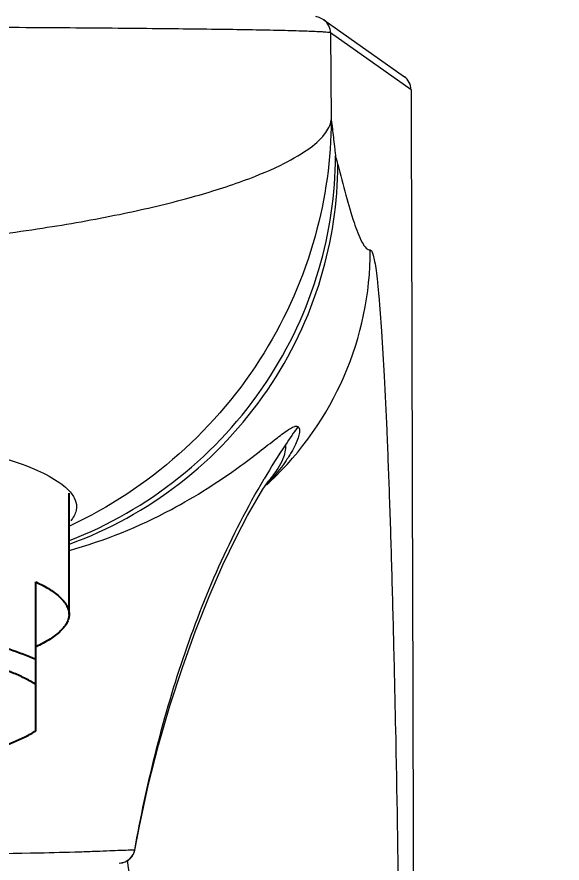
# Model space of a CAD drawing. Header units: millimetres. Extents: x 1433 to 2026, y -1135 to -715.
# Drawn here: x 1837.44 to 1854.59, y -932.73 to -906.1 of the extents above; entities that cross this region are included whole.
import ezdxf

# ---------------------------------------------------------------- set-up
doc = ezdxf.new("R2010")
doc.units = ezdxf.units.MM
doc.header["$LTSCALE"] = 0.1
doc.layers.get('0').update_dxf_attribs({"lineweight": 13})
doc.layers.add('DEF_LAYER_ASSEM_MEMBER', color=7, linetype='Continuous')
doc.layers.add('DIM', color=3, linetype='Continuous', lineweight=9)
doc.styles.get("Standard").update_dxf_attribs({"font": 'arial.ttf'})
doc.dimstyles.new('ISO-25', dxfattribs={"dimtxt": 2.5, "dimasz": 2.5, "dimexe": 1.25, "dimexo": 0.625, "dimtad": 1, "dimtxsty": 'Standard', "dimcen": 2.5, "dimadec": 0, "dimazin": 0, "dimtfac": 1, "dimtmove": 0, "dimatfit": 3, "dimfxl": 0, "dimarcsym": 0})

# ---------------------------------------------------------------- blocks, each defined once
blk = doc.blocks.new('*D12')
at = {"layer": 'Defpoints', "color": 0}
for p in [(1826.977, -905.753), (1880.141, -905.753, 0), (1852.854, -1018.886)]:
    blk.add_point(p, dxfattribs=at)
at = {"layer": 'DIM', "color": 0, "lineweight": -2}
for p, q in [((1828.227, -905.753, 0), (1882.641, -905.753, 0)), ((1880.141, -1013.886, 0), (1880.141, -910.753, 0)), ((1854.104, -1018.886, 0), (1882.641, -1018.886, 0))]:
    blk.add_line(p, q, dxfattribs=at)
at = {"layer": 'DIM', "color": 0}
for points in [[(1879.308, -910.753, 0), (1880.975, -910.753, 0), (1880.141, -905.753, 0)], [(1879.308, -1013.886, 0), (1880.975, -1013.886, 0), (1880.141, -1018.886, 0)]]:
    blk.add_solid(points, dxfattribs=at)
at = {"layer": 'DIM', "color": 0, "insert": (1876.337, -968.117, 0), "char_height": 5, "attachment_point": 5, "rotation": 90}
blk.add_mtext('113', dxfattribs=at)
blk = doc.blocks.new('*D13')
at = {"layer": 'Defpoints', "color": 0}
for p in [(1827.053, -865.855), (1905.261, -865.855, 0), (1852.854, -1018.886)]:
    blk.add_point(p, dxfattribs=at)
at = {"layer": 'DIM', "color": 0, "lineweight": -2}
for p, q in [((1828.303, -865.855, 0), (1907.761, -865.855, 0)), ((1905.261, -1013.886, 0), (1905.261, -870.855, 0)), ((1854.104, -1018.886, 0), (1907.761, -1018.886, 0))]:
    blk.add_line(p, q, dxfattribs=at)
at = {"layer": 'DIM', "color": 0}
for points in [[(1904.428, -870.855, 0), (1906.094, -870.855, 0), (1905.261, -865.855, 0)], [(1904.428, -1013.886, 0), (1906.094, -1013.886, 0), (1905.261, -1018.886, 0)]]:
    blk.add_solid(points, dxfattribs=at)
at = {"layer": 'DIM', "color": 0, "insert": (1901.457, -959.788, 0), "char_height": 5, "attachment_point": 5, "rotation": 90}
blk.add_mtext('153', dxfattribs=at)

msp = doc.modelspace()

# ---------------------------------------------------------------- linework, layer by layer
at = {"color": 7, "linetype": 'Continuous'}
for p, q in [((1847.091, -906.19), (1849.626, -907.979)), ((1847.098, -906.195), (1847.092, -906.19)), ((1847.303, -906.598), (1847.328, -909.341)), ((1849.838, -908.388), (1847.303, -906.598)), ((1845.35, -920.703), (1845.358, -920.692)), ((1841.143, -932.316), (1841.143, -932.318))]:
    msp.add_line(p, q, dxfattribs=at)
for points in [[(1847.098, -906.195), (1846.948, -906.117), (1846.845, -906.088)], [(1841.143, -932.319), (1841.289, -931.565), (1841.569, -930.288), (1841.892, -929.02), (1842.251, -927.777), (1842.641, -926.573), (1843.056, -925.419), (1843.487, -924.333), (1843.92, -923.345), (1844.332, -922.484), (1844.695, -921.788), (1844.981, -921.282), (1845.177, -920.961), (1845.298, -920.777), (1845.35, -920.703)], [(1840.651, -932.727), (1840.838, -932.69), (1840.992, -932.592), (1841.101, -932.445), (1841.143, -932.317)]]:
    msp.add_lwpolyline(points, dxfattribs=at)
for centre, radius, start, end in [((1828.023, -915.806), 20.16, 14.5576, 15.343), ((1838.549, -913.432), 10.006, 313.1696, 359.9921), ((1867.696, -934.067), 26.192, 144.8502, 146.377), ((1866.124, -932.985), 24.284, 146.4493, 149.4227), ((1840.552, -916.221), 6.594, 315.5627, 316.4338), ((1838.678, -913.572), 9.816, 312.407, 313.1791), ((1840.645, -932.222), 0.507, 319.2622, 327.0273), ((1840.646, -932.218), 0.509, 294.7908, 301.2541)]:
    msp.add_arc(centre, radius, start, end, dxfattribs=at)
for points, knots in [([(1847.303, -906.598), (1847.287, -906.592), (1847.238, -906.587), (1847.141, -906.577), (1846.998, -906.569), (1846.715, -906.555), (1846.248, -906.54), (1845.555, -906.523), (1844.689, -906.506), (1843.659, -906.491), (1842.475, -906.476), (1840.622, -906.457), (1838.013, -906.438), (1834.603, -906.422), (1830.915, -906.412), (1828.378, -906.41), (1827.085, -906.41)], [0, 0, 0, 0, 0.002493, 0.007299, 0.014408, 0.0238, 0.049338, 0.083719, 0.126691, 0.177792, 0.236508, 0.30232, 0.452831, 0.623573, 0.808272, 1, 1, 1, 1]), ([(1847.303, -906.598), (1847.303, -906.524), (1847.267, -906.367), (1847.163, -906.242), (1847.098, -906.195)], [0, 0, 0, 0, 0.481107, 1, 1, 1, 1]), ([(1849.838, -908.388), (1849.838, -908.309), (1849.8, -908.148), (1849.69, -908.024), (1849.626, -907.979)], [0, 0, 0, 0, 0.500463, 1, 1, 1, 1]), ([(1849.838, -908.388), (1849.887, -925.602), (1849.96, -951.43), (1850.04, -981.572), (1850.078, -998.821), (1850.098, -1007.455), (1850.099, -1011.777)], [0, 0, 0, 0, 0.499487, 0.749467, 0.8746, 1, 1, 1, 1]), ([(1835.526, -913.098), (1836.433, -912.999), (1838.151, -912.777), (1840.561, -912.353), (1842.631, -911.875), (1844.322, -911.362), (1845.614, -910.847), (1846.524, -910.345), (1847.099, -909.875), (1847.305, -909.505), (1847.328, -909.342)], [0, 0, 0, 0, 0.215301, 0.408983, 0.577389, 0.71668, 0.825677, 0.905249, 0.961135, 1, 1, 1, 1]), ([(1847.328, -909.341), (1847.322, -910.571), (1846.959, -913.148), (1845.352, -916.818), (1842.679, -919.999), (1840.334, -921.544), (1839.09, -922.125)], [0, 0, 0, 0, 0.230959, 0.481601, 0.742287, 1, 1, 1, 1]), ([(1847.328, -909.341), (1847.352, -909.521), (1847.384, -909.8), (1847.419, -910.128), (1847.443, -910.323), (1847.451, -910.423), (1847.464, -910.471)], [0, 0, 0, 0, 0.48073, 0.737779, 0.868336, 1, 1, 1, 1]), ([(1839.086, -922.576), (1840.322, -922.1), (1842.687, -920.739), (1845.422, -917.754), (1847.085, -914.2), (1847.459, -911.676), (1847.464, -910.471)], [0, 0, 0, 0, 0.255276, 0.51598, 0.767919, 1, 1, 1, 1]), ([(1839.09, -922.686), (1840.328, -922.239), (1842.705, -920.929), (1845.468, -917.993), (1847.153, -914.46), (1847.531, -911.941), (1847.535, -910.738)], [0, 0, 0, 0, 0.254475, 0.515089, 0.767418, 1, 1, 1, 1]), ([(1847.535, -910.738), (1847.619, -911.062), (1847.778, -911.677), (1848.011, -912.501), (1848.219, -913.068), (1848.397, -913.36), (1848.508, -913.433), (1848.555, -913.433)], [0, 0, 0, 0, 0.341368, 0.648694, 0.877626, 0.951619, 1, 1, 1, 1]), ([(1848.555, -913.433), (1848.576, -913.433), (1848.619, -913.497), (1848.653, -913.616), (1848.698, -913.822), (1848.74, -914.102), (1848.783, -914.463), (1848.846, -915.1), (1848.919, -916.09), (1849, -917.498), (1849.078, -919.192), (1849.153, -921.164), (1849.224, -923.398), (1849.289, -925.873), (1849.372, -929.609), (1849.457, -934.732), (1849.528, -941.332), (1849.554, -945.922), (1849.562, -948.299)], [0, 0, 0, 0, 0.001738, 0.005435, 0.011334, 0.019476, 0.029868, 0.042522, 0.074549, 0.115097, 0.16365, 0.22025, 0.284607, 0.355704, 0.432926, 0.605646, 0.795866, 1, 1, 1, 1]), ([(1827.15, -918.856), (1828.425, -918.863), (1830.851, -918.963), (1833.759, -919.279), (1835.798, -919.652), (1837.032, -919.964), (1838.018, -920.316), (1838.572, -920.606), (1838.791, -920.763)], [0, 0, 0, 0, 0.321411, 0.611614, 0.736357, 0.843804, 0.932019, 1, 1, 1, 1]), ([(1839.086, -922.889), (1840.198, -922.579), (1841.683, -921.973), (1843.363, -920.993), (1844.258, -920.39), (1844.954, -919.87), (1845.485, -919.452), (1845.867, -919.16), (1846.087, -919.016), (1846.179, -918.986)], [0, 0, 0, 0, 0.424822, 0.584532, 0.715886, 0.822095, 0.904795, 0.964319, 1, 1, 1, 1]), ([(1846.28, -918.988), (1846.331, -919.026), (1846.334, -919.176), (1846.283, -919.356), (1846.196, -919.57), (1846.063, -919.82), (1845.792, -920.242), (1845.531, -920.555), (1845.33, -920.766)], [0, 0, 0, 0, 0.091839, 0.173087, 0.281391, 0.417371, 0.581711, 1, 1, 1, 1]), ([(1846.179, -918.986), (1846.19, -918.983), (1846.222, -918.974), (1846.26, -918.975), (1846.28, -918.988)], [0, 0, 0, 0, 0.316609, 1, 1, 1, 1]), ([(1845.886, -919.564), (1845.896, -919.714), (1845.835, -919.982), (1845.629, -920.349), (1845.465, -920.567), (1845.363, -920.686)], [0, 0, 0, 0, 0.35723, 0.625833, 1, 1, 1, 1]), ([(1838.791, -920.763), (1838.87, -920.82), (1839.04, -920.957), (1839.248, -921.202), (1839.312, -921.42), (1839.311, -921.518)], [0, 0, 0, 0, 0.310671, 0.689893, 1, 1, 1, 1]), ([(1841.142, -932.316), (1841.513, -930.278), (1842.488, -926.24), (1844.163, -922.413), (1845.217, -920.632)], [0, 0, 0, 0, 0.500216, 1, 1, 1, 1]), ([(1839.311, -921.518), (1839.311, -921.556), (1839.294, -921.717), (1839.208, -921.864), (1839.128, -921.958)], [0, 0, 0, 0, 0.231585, 1, 1, 1, 1]), ([(1828.428, -932.34), (1829.354, -932.372), (1831.151, -932.392), (1834.384, -932.456), (1836.691, -932.433), (1838.128, -932.403)], [0, 0, 0, 0, 0.286616, 0.555554, 1, 1, 1, 1]), ([(1838.128, -932.403), (1838.558, -932.394), (1839.16, -932.379), (1839.905, -932.354), (1840.331, -932.337), (1840.665, -932.322), (1840.886, -932.316), (1841.016, -932.312), (1841.084, -932.315), (1841.125, -932.309), (1841.142, -932.316)], [0, 0, 0, 0, 0.427684, 0.599194, 0.740836, 0.851877, 0.932084, 0.960593, 0.981397, 1, 1, 1, 1]), ([(1842.431, -949.582), (1842.341, -946.523), (1841.975, -940.856), (1841.297, -935.221), (1840.914, -932.636)], [0, 0, 0, 0, 0.539495, 1, 1, 1, 1])]:
    msp.add_open_spline(points, degree=3, knots=knots, dxfattribs=at)
for points in [[(1841.07, -932.498), (1841.106, -932.443), (1841.131, -932.38), (1841.142, -932.316)], [(1840.651, -932.727), (1840.722, -932.727), (1840.795, -932.711), (1840.86, -932.681)], [(1840.91, -932.654), (1840.955, -932.627), (1840.995, -932.592), (1841.029, -932.553)]]:
    msp.add_open_spline(points, degree=3, dxfattribs=at)
at = {"layer": 'DEF_LAYER_ASSEM_MEMBER', "color": 7, "linetype": 'Continuous'}
for p, q in [((1839.077, -924.901), (1839.077, -921.081)), ((1838.027, -928.566), (1838.027, -923.88))]:
    msp.add_line(p, q, dxfattribs=at)
for points, knots in [([(1838.027, -923.88), (1838.184, -923.952), (1838.46, -924.097), (1838.759, -924.317), (1838.927, -924.5), (1839.013, -924.632), (1839.065, -924.765), (1839.077, -924.856), (1839.077, -924.901)], [0, 0, 0, 0, 0.33733, 0.608297, 0.721472, 0.822213, 0.91364, 1, 1, 1, 1]), ([(1838.027, -926.325), (1837.763, -926.203), (1837.155, -925.977), (1836.133, -925.696), (1834.926, -925.448), (1833.559, -925.236), (1832.059, -925.067), (1829.885, -924.899), (1828.211, -924.851), (1827.077, -924.851)], [0, 0, 0, 0, 0.078725, 0.174532, 0.286035, 0.411326, 0.54809, 0.693701, 1, 1, 1, 1]), ([(1839.077, -924.901), (1839.077, -924.945), (1839.065, -925.036), (1839.013, -925.17), (1838.927, -925.301), (1838.759, -925.485), (1838.46, -925.705), (1838.184, -925.849), (1838.027, -925.921)], [0, 0, 0, 0, 0.08636, 0.177787, 0.278528, 0.391703, 0.66267, 1, 1, 1, 1]), ([(1838.027, -927.104), (1837.927, -927.04), (1837.702, -926.914), (1837.165, -926.673), (1836.335, -926.401), (1835.168, -926.122), (1833.803, -925.884), (1832.272, -925.691), (1830.014, -925.499), (1828.266, -925.444), (1827.077, -925.444)], [0, 0, 0, 0, 0.031995, 0.069045, 0.158115, 0.266181, 0.391171, 0.530376, 0.680627, 1, 1, 1, 1]), ([(1827.077, -930.226), (1828.266, -930.226), (1830.014, -930.171), (1832.272, -929.979), (1833.803, -929.786), (1835.168, -929.548), (1836.335, -929.269), (1837.165, -928.997), (1837.702, -928.756), (1837.927, -928.63), (1838.027, -928.566)], [0, 0, 0, 0, 0.319373, 0.469624, 0.608829, 0.733819, 0.841885, 0.930955, 0.968005, 1, 1, 1, 1])]:
    msp.add_open_spline(points, degree=3, knots=knots, dxfattribs=at)

# ---------------------------------------------------------------- dimensions: what is measured, and where the dimension line sits
at = {"layer": 'DIM'}
dim = msp.add_linear_dim(base=(1905.261, -865.855, 0), p1=(1852.854, -1018.886), p2=(1827.053, -865.855), angle=90, dimstyle='ISO-25', override={"dimscale": 2, "dimdec": 1, "dimtdec": 1, "dimfxl": 1.25}, dxfattribs=at)
dim.commit()
dim.dimension.update_dxf_attribs({"geometry": '*D13', "text_midpoint": (1905.261, -959.788, 0), "dimtype": 160})
dim = msp.add_linear_dim(base=(1880.141, -905.753, 0), p1=(1852.854, -1018.886), p2=(1826.977, -905.753), angle=90, text='113', dimstyle='ISO-25', override={"dimscale": 2, "dimdec": 1, "dimtdec": 1, "dimfxl": 1.25}, dxfattribs=at)
dim.commit()
dim.dimension.update_dxf_attribs({"geometry": '*D12', "text_midpoint": (1880.141, -968.117, 0), "dimtype": 160})

doc.saveas('drawing.dxf')
